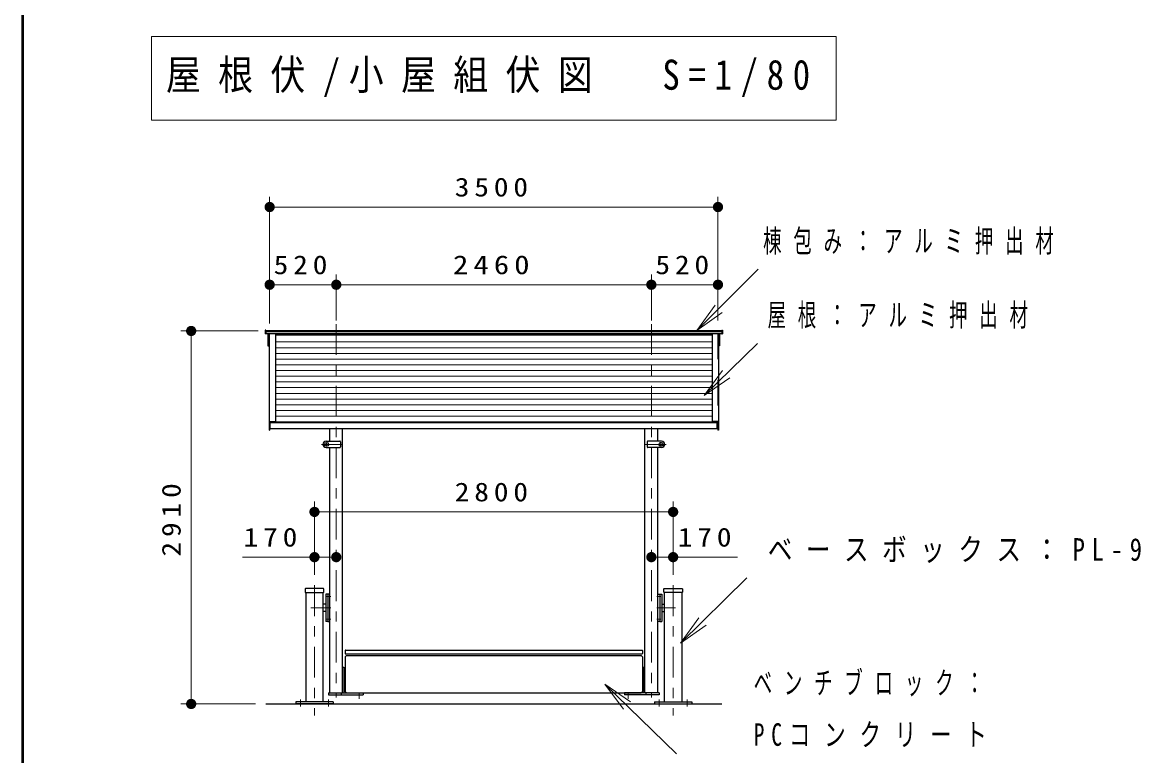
# Model space of a CAD drawing. Units: millimetres on the paper, scale 1:80. Extents: x -385 to 0, y 0 to 267.
# Drawn here: x -385 to -275.9, y 115.6 to 187.2 of the extents above; entities that cross this region are included whole.
import ezdxf

# ---------------------------------------------------------------- set-up
doc = ezdxf.new("R2010")
doc.units = ezdxf.units.MM
doc.linetypes.add('USER1', pattern=[4.5, 2.5, -2])
doc.linetypes.add('USER2', pattern=[6, 3, -1, 1, -1])
doc.layers.add('1_80', color=7, linetype='Continuous', lineweight=25)
doc.layers.add('A3図枠', color=7, linetype='Continuous', lineweight=13)
doc.styles.add('ＭＳ ゴシック', font='')
doc.styles.get('ＭＳ ゴシック').set_extended_font_data('MS Gothic')

# ---------------------------------------------------------------- blocks, each defined once
blk = doc.blocks.new('filled_dot')
at = {"color": 0, "linetype": 'Continuous', "lineweight": -2, "const_width": 1.25}
blk.add_lwpolyline([(-0.625, 0, 1), (0.625, 0, 1)], format="xyb", close=True, dxfattribs=at)
blk = doc.blocks.new('open_arrow')
at = {"color": 0, "linetype": 'Continuous', "lineweight": -2}
blk.add_lwpolyline([(7.5, 1.25), (0, 0), (7.5, -1.25)], dxfattribs=at)

msp = doc.modelspace()

# ---------------------------------------------------------------- linework, layer by layer
at = {"layer": '1_80', "lineweight": 13}
for p, q in [((-372.394, 185.761), (-372.394, 177.627)), ((-305.594, 185.761), (-372.394, 185.761)), ((-305.594, 177.627), (-305.594, 185.761)), ((-372.394, 177.627), (-305.594, 177.627)), ((-360.869, 157.797), (-360.869, 170.142)), ((-317.119, 158.091), (-317.119, 170.142)), ((-360.869, 169.142), (-317.119, 169.142)), ((-319.174, 157.094), (-313.194, 163.074)), ((-360.869, 161.564), (-354.369, 161.564)), ((-354.369, 158.091), (-354.369, 162.564)), ((-354.369, 161.564), (-323.619, 161.564)), ((-323.619, 158.091), (-323.619, 162.564)), ((-323.619, 161.564), (-317.119, 161.564)), ((-361.994, 157.056), (-369.526, 157.056)), ((-368.526, 120.681), (-368.526, 157.056)), ((-361.244, 156.959), (-316.744, 156.959)), ((-360.309, 155.985), (-317.679, 155.985)), ((-360.309, 155.428), (-317.679, 155.428)), ((-318.472, 150.756), (-313.256, 155.851)), ((-360.309, 154.87), (-317.679, 154.87)), ((-360.309, 154.313), (-317.679, 154.313)), ((-360.309, 153.756), (-317.679, 153.756)), ((-360.309, 153.199), (-317.679, 153.199)), ((-360.309, 152.642), (-317.679, 152.642)), ((-360.309, 152.085), (-317.679, 152.085)), ((-360.309, 151.528), (-317.679, 151.528)), ((-360.309, 150.971), (-317.679, 150.971)), ((-360.309, 150.414), (-317.679, 150.414)), ((-360.309, 149.857), (-317.679, 149.857)), ((-360.309, 149.3), (-317.679, 149.3)), ((-360.309, 148.743), (-317.679, 148.743)), ((-360.869, 148.185), (-317.119, 148.185)), ((-360.807, 148.084), (-317.182, 148.084)), ((-356.494, 133.259), (-356.494, 140.411)), ((-321.494, 133.259), (-321.494, 140.411)), ((-356.494, 139.411), (-321.494, 139.411)), ((-363.522, 135), (-354.369, 135)), ((-323.619, 135), (-315.215, 135)), ((-320.761, 126.624), (-314.3, 132.991)), ((-328.152, 122.614), (-321.166, 115.833)), ((-362.244, 120.681), (-369.526, 120.681))]:
    msp.add_line(p, q, dxfattribs=at)
at = {"layer": '1_80', "color": 4, "linetype": 'USER2', "lineweight": 13}
for p, q in [((-354.369, 157.714), (-354.369, 121.323)), ((-323.619, 157.714), (-323.619, 121.323)), ((-355.821, 146.001), (-353.744, 146.001)), ((-355.025, 146.001), (-355.583, 146.001)), ((-355.307, 146.195), (-355.307, 145.807)), ((-322.168, 146.001), (-324.244, 146.001)), ((-322.964, 146.001), (-322.405, 146.001)), ((-322.682, 146.195), (-322.682, 145.807)), ((-354.889, 131.149), (-355.296, 131.149)), ((-323.1, 131.149), (-322.692, 131.149)), ((-354.889, 130.056), (-356.864, 130.056)), ((-323.1, 130.056), (-321.26, 130.056)), ((-354.889, 128.962), (-355.296, 128.962)), ((-323.1, 128.962), (-322.692, 128.962)), ((-352.119, 121.185), (-352.119, 121.759)), ((-325.869, 121.185), (-325.869, 121.759))]:
    msp.add_line(p, q, dxfattribs=at)
at = {"layer": '1_80'}
for p, q in [((-361.307, 157.119), (-361.307, 156.768)), ((-361.244, 157.119), (-361.307, 157.119)), ((-361.244, 156.768), (-361.307, 156.768)), ((-361.244, 157.119), (-361.244, 156.768)), ((-361.244, 157.091), (-316.744, 157.091)), ((-361.244, 156.797), (-316.744, 156.797)), ((-361.034, 156.797), (-361.034, 155.606)), ((-360.994, 156.797), (-360.994, 155.606)), ((-360.909, 156.797), (-360.909, 147.385)), ((-360.309, 156.797), (-360.309, 148.185)), ((-317.679, 156.643), (-360.309, 156.643)), ((-317.679, 156.797), (-317.679, 148.185)), ((-317.079, 156.797), (-317.079, 147.385)), ((-316.994, 156.797), (-316.994, 155.606)), ((-316.954, 156.797), (-316.954, 155.606)), ((-316.744, 157.119), (-316.744, 156.768)), ((-316.744, 157.119), (-316.682, 157.119)), ((-316.744, 156.768), (-316.682, 156.768)), ((-316.682, 157.119), (-316.682, 156.768)), ((-361.034, 155.606), (-360.994, 155.606)), ((-360.994, 155.842), (-360.926, 155.842)), ((-316.994, 155.842), (-317.063, 155.842)), ((-316.954, 155.606), (-316.994, 155.606)), ((-360.909, 148.232), (-360.309, 148.232)), ((-360.909, 147.385), (-360.869, 147.385)), ((-360.869, 148.185), (-360.869, 147.385)), ((-360.869, 147.594), (-360.807, 147.594)), ((-360.807, 147.531), (-360.807, 148.185)), ((-360.807, 147.531), (-317.182, 147.531)), ((-317.079, 148.232), (-317.679, 148.232)), ((-317.182, 147.531), (-317.182, 148.185)), ((-317.119, 147.594), (-317.182, 147.594)), ((-317.119, 148.185), (-317.119, 147.385)), ((-317.079, 147.385), (-317.119, 147.385)), ((-355.394, 131.399), (-355.394, 128.712)), ((-355.194, 131.399), (-355.394, 131.399)), ((-355.194, 131.399), (-355.194, 128.712)), ((-322.794, 131.399), (-322.794, 128.712)), ((-322.794, 131.399), (-322.594, 131.399)), ((-322.794, 131.399), (-322.794, 128.712)), ((-322.594, 131.399), (-322.594, 128.712)), ((-355.394, 130.399), (-355.651, 130.399)), ((-322.594, 130.399), (-322.338, 130.399)), ((-355.394, 129.712), (-355.651, 129.712)), ((-322.594, 129.712), (-322.338, 129.712)), ((-355.194, 128.712), (-355.394, 128.712)), ((-322.794, 128.712), (-322.594, 128.712)), ((-361.244, 120.681), (-316.744, 120.681))]:
    msp.add_line(p, q, dxfattribs=at)
at = {"layer": '1_80', "linetype": 'USER2', "lineweight": 13}
for p, q in [((-361.244, 156.959), (-316.744, 156.959)), ((-356.494, 132.259), (-356.494, 119.563)), ((-321.494, 132.259), (-321.494, 119.563))]:
    msp.add_line(p, q, dxfattribs=at)
at = {"layer": '1_80', "linetype": 'USER1', "lineweight": 13}
for p, q in [((-360.869, 156.797), (-360.869, 147.385)), ((-317.119, 156.797), (-317.119, 147.385))]:
    msp.add_line(p, q, dxfattribs=at)
at = {"layer": '1_80', "color": 4}
for p, q in [((-354.994, 146.313), (-354.994, 147.531)), ((-353.744, 121.781), (-353.744, 147.531)), ((-324.244, 121.781), (-324.244, 147.531)), ((-322.994, 146.313), (-322.994, 147.531)), ((-355.369, 146.313), (-354.032, 146.313)), ((-353.969, 146.251), (-353.969, 145.751)), ((-324.019, 146.251), (-324.019, 145.751)), ((-322.619, 146.313), (-323.957, 146.313)), ((-355.369, 146.157), (-355.244, 146.157)), ((-355.369, 145.845), (-355.244, 145.845)), ((-355.369, 145.688), (-354.032, 145.688)), ((-354.994, 121.781), (-354.994, 145.688)), ((-322.619, 145.688), (-323.957, 145.688)), ((-322.994, 121.781), (-322.994, 145.688)), ((-322.619, 146.157), (-322.744, 146.157)), ((-322.619, 145.845), (-322.744, 145.845)), ((-357.338, 131.556), (-357.338, 120.881)), ((-357.307, 131.556), (-355.682, 131.556)), ((-355.651, 120.881), (-355.651, 131.556)), ((-355.194, 131.399), (-355.194, 128.712)), ((-354.994, 131.399), (-355.194, 131.399)), ((-322.994, 131.399), (-322.794, 131.399)), ((-322.338, 120.881), (-322.338, 131.556)), ((-320.682, 131.556), (-322.307, 131.556)), ((-320.651, 131.556), (-320.651, 120.881)), ((-355.194, 128.712), (-354.994, 128.712)), ((-322.794, 128.712), (-322.994, 128.712)), ((-353.369, 125.406), (-353.494, 125.281)), ((-353.494, 125.281), (-353.494, 121.906)), ((-353.369, 125.406), (-324.619, 125.406)), ((-324.619, 125.406), (-324.494, 125.281)), ((-324.494, 125.281), (-324.494, 121.906)), ((-353.744, 124.281), (-353.632, 124.281)), ((-353.632, 124.281), (-353.632, 121.781)), ((-324.244, 124.281), (-324.357, 124.281)), ((-324.357, 124.281), (-324.357, 121.781)), ((-355.119, 121.781), (-351.744, 121.781)), ((-355.119, 121.781), (-355.119, 121.581)), ((-355.119, 121.581), (-351.744, 121.581)), ((-353.869, 121.581), (-353.869, 121.781)), ((-353.369, 121.781), (-353.494, 121.906)), ((-353.369, 121.781), (-324.619, 121.781)), ((-351.744, 121.781), (-351.744, 121.581)), ((-326.244, 121.781), (-326.244, 121.581)), ((-322.869, 121.781), (-326.244, 121.781)), ((-322.869, 121.581), (-326.244, 121.581)), ((-324.494, 121.906), (-324.619, 121.781)), ((-324.119, 121.581), (-324.119, 121.781)), ((-322.869, 121.781), (-322.869, 121.581)), ((-358.307, 120.881), (-358.307, 120.681)), ((-354.682, 120.881), (-358.307, 120.881)), ((-354.682, 120.681), (-358.307, 120.681)), ((-354.682, 120.881), (-354.682, 120.681)), ((-323.307, 120.881), (-319.682, 120.881)), ((-323.307, 120.881), (-323.307, 120.681)), ((-323.307, 120.681), (-319.682, 120.681)), ((-319.682, 120.881), (-319.682, 120.681))]:
    msp.add_line(p, q, dxfattribs=at)
at = {"layer": '1_80', "color": 40}
for p, q in [((-357.401, 131.893), (-357.401, 131.593)), ((-355.626, 131.931), (-357.363, 131.931)), ((-357.363, 131.556), (-355.626, 131.556)), ((-355.588, 131.593), (-355.588, 131.893)), ((-322.401, 131.593), (-322.401, 131.893)), ((-322.363, 131.931), (-320.626, 131.931)), ((-320.626, 131.556), (-322.363, 131.556)), ((-320.588, 131.893), (-320.588, 131.593))]:
    msp.add_line(p, q, dxfattribs=at)
at = {"layer": '1_80', "color": 20}
for p, q in [((-353.494, 125.893), (-353.494, 125.593)), ((-353.457, 125.931), (-324.532, 125.931)), ((-353.457, 125.556), (-324.532, 125.556)), ((-324.494, 125.893), (-324.494, 125.593))]:
    msp.add_line(p, q, dxfattribs=at)
at = {"layer": '1_80', "color": 2, "linetype": 'USER2', "lineweight": 13}
for p, q in [((-357.869, 121.131), (-357.869, 120.431)), ((-355.119, 121.131), (-355.119, 120.431)), ((-322.869, 121.131), (-322.869, 120.431)), ((-320.119, 121.131), (-320.119, 120.431))]:
    msp.add_line(p, q, dxfattribs=at)
at = {"layer": '1_80', "color": 4}
for centre, radius, start, end in [((-355.369, 146.001), 0.312, 90, 270), ((-354.032, 146.251), 0.0625, 0, 90), ((-323.957, 146.251), 0.0625, 90, 180), ((-322.619, 146.001), 0.312, 270, 90), ((-355.369, 146.001), 0.156, 90, 270), ((-355.244, 146.001), 0.156, 270, 90), ((-354.032, 145.751), 0.0625, 270, 0), ((-323.957, 145.751), 0.0625, 180, 270), ((-322.744, 146.001), 0.156, 90, 270), ((-322.619, 146.001), 0.156, 270, 90)]:
    msp.add_arc(centre, radius, start, end, dxfattribs=at)
at = {"layer": '1_80', "color": 40}
for centre, start, end in [((-357.363, 131.893), 90, 180), ((-357.363, 131.593), 180, 270), ((-355.626, 131.893), 0, 90), ((-355.626, 131.593), 270, 0), ((-322.363, 131.893), 90, 180), ((-322.363, 131.593), 180, 270), ((-320.626, 131.893), 0, 90), ((-320.626, 131.593), 270, 0)]:
    msp.add_arc(centre, 0.0375, start, end, dxfattribs=at)
at = {"layer": '1_80', "color": 20}
for centre, start, end in [((-353.457, 125.893), 90, 180), ((-353.457, 125.593), 180, 270), ((-324.532, 125.893), 0, 90), ((-324.532, 125.593), 270, 0)]:
    msp.add_arc(centre, 0.0375, start, end, dxfattribs=at)
at = {"layer": 'A3図枠', "lineweight": 50}
msp.add_line((-385, 267), (-385, 0), dxfattribs=at)

# ---------------------------------------------------------------- block references
at = {"layer": '1_80', "lineweight": 13, "xscale": 0.4, "yscale": 0.4}
for p in [(-360.869, 169.142), (-360.869, 161.564), (-354.369, 161.564), (-323.619, 161.564), (-356.494, 139.411), (-356.494, 135), (-323.619, 135)]:
    msp.add_blockref('filled_dot', p, dxfattribs=at)
for name, p, rotation in [('filled_dot', (-317.119, 169.142), 180), ('filled_dot', (-354.369, 161.564), 180), ('filled_dot', (-323.619, 161.564), 180), ('filled_dot', (-317.119, 161.564), 180), ('open_arrow', (-319.174, 157.094), 45), ('filled_dot', (-368.526, 157.056), 270), ('open_arrow', (-318.472, 150.756), 44.3), ('filled_dot', (-321.494, 139.411), 180), ('filled_dot', (-354.369, 135), 180), ('filled_dot', (-321.494, 135), 180), ('open_arrow', (-320.761, 126.624), 44.6), ('open_arrow', (-328.152, 122.614), 315.9), ('filled_dot', (-368.526, 120.681), 90)]:
    msp.add_blockref(name, p, dxfattribs=dict(at, rotation=rotation))

# ---------------------------------------------------------------- texts
at = {"layer": '1_80', "style": 'ＭＳ ゴシック'}
for s, insert, char_height, attachment_point in [('\\T1.5;\\W0.85;屋根伏/小屋組伏図\u3000S=1/80', (-370.994, 181.694), 2.933, 4), ('\\T1.33;\\W1.15;3500', (-338.994, 170.142), 1.833, 8), ('\\T1.64;\\W0.6;棟包み：アルミ押出材', (-312.711, 165.724), 2.199, 4), ('\\T1.33;\\W1.15;520', (-357.619, 162.564), 1.833, 8), ('\\T1.33;\\W1.2;2460', (-338.994, 162.564), 1.833, 8), ('\\T1.33;\\W1.15;520', (-320.369, 162.564), 1.833, 8), ('\\T1.64;\\W0.6;屋根：アルミ押出材', (-312.281, 158.501), 2.199, 4), ('\\T1.33;\\W1.15;2800', (-338.994, 140.411), 1.833, 8), ('\\T1.33;\\W1.15;170', (-360.553, 136), 1.833, 8), ('\\T1.33;\\W1.15;170', (-318.184, 136), 1.833, 8), ('\\T1.55;\\W0.8;ベースボックス：PL-9', (-312.258, 135.641), 2.199, 4), ('\\T1.64;\\W0.6;ベンチブロック：', (-313.634, 122.633), 2.199, 4), ('\\T1.64;\\W0.7;PCコンクリート', (-313.634, 117.633), 2.199, 4)]:
    msp.add_mtext(s, dxfattribs=dict(at, insert=insert, char_height=char_height, attachment_point=attachment_point))
at = {"layer": '1_80', "insert": (-369.526, 138.868), "char_height": 1.833, "attachment_point": 8, "rotation": 90, "style": 'ＭＳ ゴシック'}
msp.add_mtext('\\T1.33;\\W1.15;2910', dxfattribs=at)

doc.saveas('drawing.dxf')
